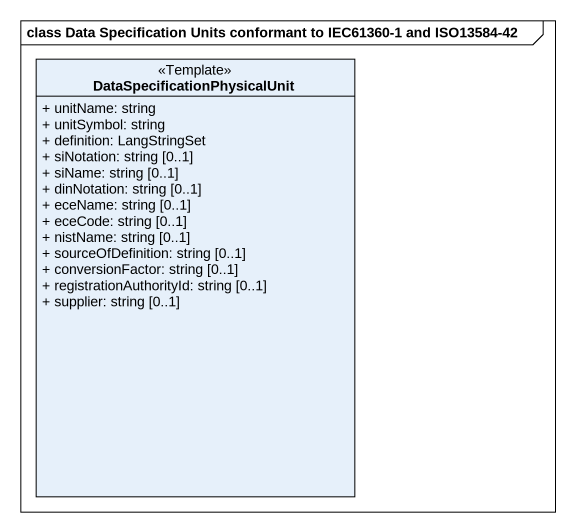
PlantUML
@startuml
mainframe class Data Specification Units conformant to IEC61360-1 and ISO13584-42
hide circle
hide empty members
skinparam classAttributeIconSize 0
class "DataSpecificationPhysicalUnit" as DataSpecificationPhysicalUni <<Template>> {
  + unitName: string
  + unitSymbol: string
  + definition: LangStringSet
  + siNotation: string [0..1]
  + siName: string [0..1]
  + dinNotation: string [0..1]
  + eceName: string [0..1]
  + eceCode: string [0..1]
  + nistName: string [0..1]
  + sourceOfDefinition: string [0..1]
  + conversionFactor: string [0..1]
  + registrationAuthorityId: string [0..1]
  + supplier: string [0..1]
}
@enduml
